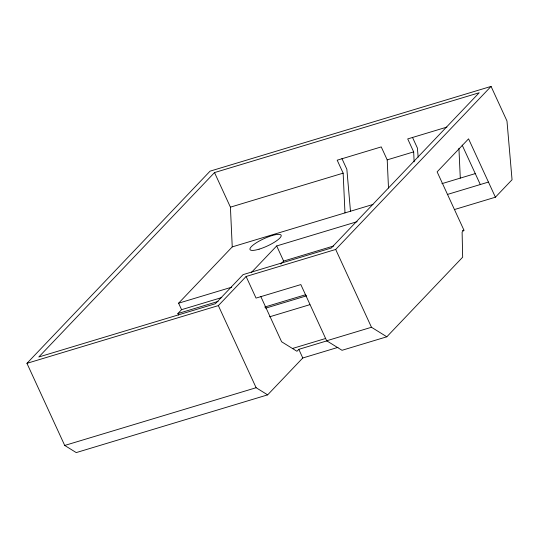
<?xml version="1.0" encoding="UTF-8"?>
<svg xmlns="http://www.w3.org/2000/svg" width="539" height="539" viewBox="0 0 539 539"><rect width="100%" height="100%" fill="white"/><g stroke="black" fill="none" stroke-linecap="round" stroke-linejoin="round"><path stroke-width="0.81" d="M337.98 347.372L302.783 357.984L267.64 394.865L76.235 452.592L64.72 445.45L26.95 363.333L210.069 171.153L491.063 86.408L506.97 120.985L512.05 179.736L495.402 197.207L454.337 209.59M214.515 172.581L38.795 356.993L215.324 303.747L243.069 274.634L331.249 248.041L479.218 92.742L214.515 172.581L230.416 207.158L232.242 246.896L178.598 303.194L181.582 309.676L177.883 313.557L178.571 315.059M26.95 363.333L218.356 305.606L246.101 276.487L335.689 249.463L491.063 86.408M251.524 272.343L276.682 245.946L357.162 221.67M280.779 264.07L283.635 261.071L333.56 246.013M327.604 340.655L298.808 349.339L296.955 351.28L281.607 341.76L260.782 296.477M495.402 197.207L468.566 138.853L437.122 171.853L463.958 230.207L462.112 232.147L462.664 257.197L386.827 336.787L342.029 350.296L326.681 340.776L300.836 284.585L256.038 298.094L246.101 276.487M446.905 127.096L407.713 138.921L413.676 151.883L414.134 161.821M230.416 207.158L343.148 173.154L337.185 160.191L381.241 146.904L387.204 159.867L388.498 188.017M387.204 159.867L413.676 151.883M232.242 246.896L373.008 204.443M441.899 183.664L475.432 173.551M447.303 194.485L488.442 182.074M178.598 303.194L231.703 287.179M181.582 309.676L221.812 297.541M177.883 313.557L218.113 301.422M462.347 230.692L463.958 230.207M264.683 307.068L305.714 294.692M265.646 308.16L306.684 295.783M269.621 316.804L309.851 304.67M292.637 348.437L325.623 338.485M326.681 340.776L371.472 327.267L386.827 336.787M64.72 445.45L256.126 387.723L267.64 394.865M462.166 145.106L480.303 184.533M412.463 137.324L417.375 148.003L418.163 157.105M341.942 158.594L346.853 169.273L350.498 211.477M335.689 249.463L371.472 327.267M276.682 245.946L283.635 261.071M298.808 349.339L302.783 357.984M218.356 305.606L256.126 387.723M458.925 148.313L460.293 178.119M343.148 173.154L344.973 212.898M259.091 249.173A17.133 4.029 -24.7 0 0 281.149 235.26A17.133 4.029 -24.7 0 0 256.456 242.705A17.133 4.029 -24.7 0 0 259.091 249.173"/></g></svg>
